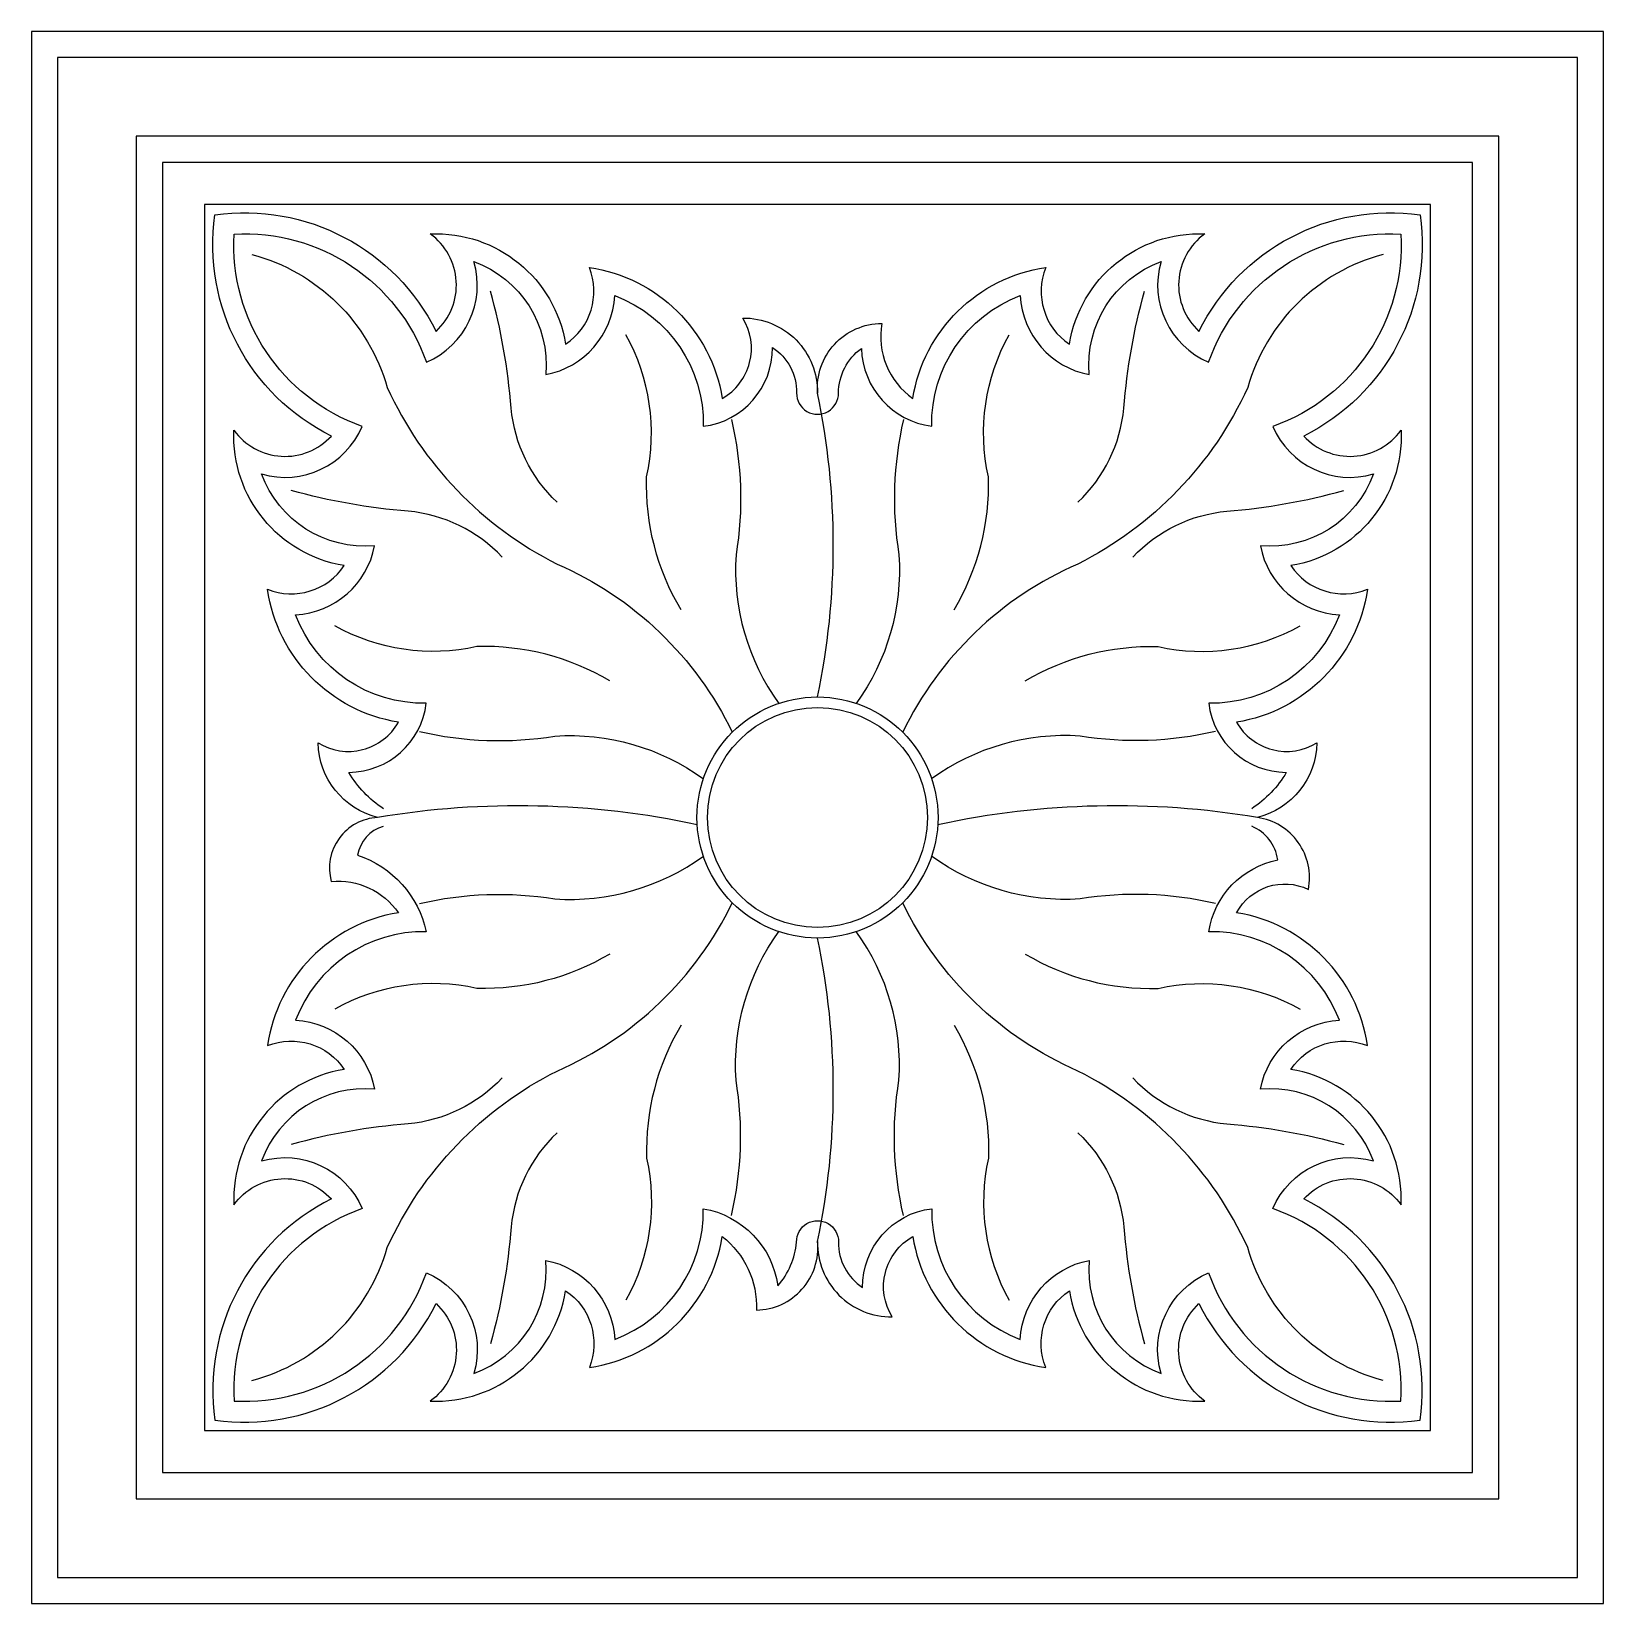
# Model space of a CAD drawing. Extents: x 22 to 322, y 68 to 368.
import ezdxf

# ---------------------------------------------------------------- set-up
doc = ezdxf.new("R2010")
doc.units = 0
doc.header["$LTSCALE"] = 10
doc.header["$MEASUREMENT"] = 0
doc.layers.add('3', color=3, linetype='CONTINUOUS')
doc.layers.add('4', color=4, linetype='CONTINUOUS')

msp = doc.modelspace()

# ---------------------------------------------------------------- linework, layer by layer
at = {"layer": '3'}
for points in [[(27.34, 73.24), (317.34, 73.24), (317.34, 363.24), (27.34, 363.24)], [(42.34, 88.24), (302.34, 88.24), (302.34, 348.24), (42.34, 348.24)]]:
    msp.add_lwpolyline(points, close=True, dxfattribs=at)
for points in [[(89.5, 219.9, -0.112678), (82.91, 226.85, 0.377388), (97.69, 240.04, -0.317684), (72.75, 256.93, 0.345369), (87.82, 270.08, -0.338443), (66.24, 283.79, 0.379131), (85.46, 292.87, -0.333221), (60.99, 329.58, -0.333221), (97.7, 305.12, 0.379131), (106.78, 324.34, -0.338443), (120.49, 302.75, 0.345369), (133.64, 317.83, -0.317684), (150.54, 292.89, 0.382236), (163.73, 307.92, -0.258546), (168.34, 299.25, 1.017408), (176.34, 299.25, -0.235307), (180.71, 307.75, 0.367289), (194.14, 292.89, -0.317684), (211.03, 317.83, 0.345369), (224.18, 302.75, -0.338443), (237.89, 324.34, 0.379131), (246.97, 305.12, -0.333221), (283.68, 329.58, -0.333221), (259.22, 292.87, 0.379131), (278.44, 283.79, -0.338443), (256.85, 270.08, 0.345369), (271.92, 256.93, -0.317684), (246.99, 240.04, 0.378093), (261.8, 226.85, -0.117264), (255.19, 219.92, -0.117264)], [(64.4, 325.67, -0.265015), (90.24, 300.29, 0.170808), (122.64, 266.61, -0.179412), (156.07, 234.5)], [(280.27, 325.67, 0.265015), (254.44, 300.29, -0.170808), (222.03, 266.61, 0.179412), (188.6, 234.5)], [(122.64, 278.42, -0.183451), (113.88, 296.36, 0.047238), (109.94, 318.67)], [(222.03, 278.42, 0.183451), (230.79, 296.36, -0.047238), (234.73, 318.67)], [(146.29, 257.86, -0.142103), (139.72, 283.23, 0.183362), (135.78, 310.36)], [(198.39, 257.86, 0.142103), (204.96, 283.23, -0.183362), (208.9, 310.36)], [(155.92, 294.17, -0.098887), (156.79, 268.36, 0.174203), (164.94, 240.01)], [(188.75, 294.17, 0.098887), (187.88, 268.36, -0.174203), (179.74, 240.01)], [(112.15, 267.93, 0.183451), (94.22, 276.69, -0.047238), (71.91, 280.63)], [(232.52, 267.93, -0.183451), (250.46, 276.69, 0.047238), (272.77, 280.63)], [(132.71, 244.29, 0.142103), (107.34, 250.86, -0.183362), (80.22, 254.8)], [(211.96, 244.29, -0.142103), (237.33, 250.86, 0.183362), (264.45, 254.8)], [(96.4, 234.66, 0.098887), (122.21, 233.78, -0.174203), (150.56, 225.64)], [(248.27, 234.66, -0.098887), (222.46, 233.78, 0.174203), (194.11, 225.64)], [(89.46, 216.55, 0.287495), (84.57, 211.06, -0.26428), (97.69, 196.44, 0.317684), (72.75, 179.54, -0.345369), (87.82, 166.4, 0.338443), (66.24, 152.69, -0.379131), (85.46, 143.6, 0.333221), (60.99, 106.89, 0.333221), (97.7, 131.36, -0.379131), (106.78, 112.14, 0.338443), (120.49, 133.72, -0.345369), (133.64, 118.65, 0.317684), (150.54, 143.59, -0.32696), (164.76, 128.85, 0.157309), (168.34, 137.23, -1.017408), (176.34, 137.23, 0.258546), (180.95, 128.56, -0.382236), (194.14, 143.59, 0.317684), (211.03, 118.65, -0.345369), (224.18, 133.72, 0.338443), (237.89, 112.14, -0.379131), (246.97, 131.36, 0.333221), (283.68, 106.89, 0.333221), (259.22, 143.6, -0.379131), (278.44, 152.69, 0.338443), (256.85, 166.4, -0.345369), (271.92, 179.54, 0.317684), (246.99, 196.44, -0.313111), (260.16, 210.16, 0.264975), (255.19, 216.56, 0.117798)], [(96.4, 201.82, -0.098887), (122.21, 202.7, 0.174203), (150.56, 210.84)], [(248.27, 201.82, 0.098887), (222.46, 202.7, -0.174203), (194.11, 210.84)], [(64.4, 110.81, 0.265015), (90.24, 136.18, -0.170808), (122.64, 169.86, 0.179412), (156.07, 201.97)], [(280.27, 110.81, -0.265015), (254.44, 136.18, 0.170808), (222.03, 169.86, -0.179412), (188.6, 201.97)], [(155.92, 142.31, 0.098887), (156.79, 168.11, -0.174203), (164.94, 196.46)], [(188.75, 142.31, -0.098887), (187.88, 168.11, 0.174203), (179.74, 196.46)], [(132.71, 192.19, -0.142103), (107.34, 185.62, 0.183362), (80.22, 181.68)], [(211.96, 192.19, 0.142103), (237.33, 185.62, -0.183362), (264.45, 181.68)], [(146.29, 178.61, 0.142103), (139.72, 153.24, -0.183362), (135.78, 126.12)], [(198.39, 178.61, -0.142103), (204.96, 153.24, 0.183362), (208.9, 126.12)], [(112.15, 168.54, -0.183451), (94.22, 159.78, 0.047238), (71.91, 155.84)], [(232.52, 168.54, 0.183451), (250.46, 159.78, -0.047238), (272.77, 155.84)], [(122.64, 158.05, 0.183451), (113.88, 140.12, -0.047238), (109.94, 117.81)], [(222.03, 158.05, -0.183451), (230.79, 140.12, 0.047238), (234.73, 117.81)]]:
    msp.add_lwpolyline(points, format="xyb", dxfattribs=at)
msp.add_circle((172.34, 218.24), 21, dxfattribs=at)
for centre, radius, start, end in [((34.93, 270.21), 140.42, 348.0937, 11.9063), ((115.25, 57.34), 163.13, 77.923, 99.4746), ((229.43, 57.34), 163.13, 80.5254, 102.077), ((34.93, 166.27), 140.42, 348.0937, 11.9063)]:
    msp.add_arc(centre, radius, start, end, dxfattribs=at)
at = {"layer": '4'}
for points in [[(22.34, 68.24), (322.34, 68.24), (322.34, 368.24), (22.34, 368.24)], [(47.34, 93.24), (297.34, 93.24), (297.34, 343.24), (47.34, 343.24)], [(55.34, 101.24), (289.34, 101.24), (289.34, 335.24), (55.34, 335.24)]]:
    msp.add_lwpolyline(points, close=True, dxfattribs=at)
for points in [[(88.4, 218.24, -0.337717), (77.02, 232.49, 0.425544), (92.37, 236.42, -0.327317), (67.39, 261.78, 0.353326), (82.04, 266.32, -0.380785), (60.97, 292.13, 0.474166), (79.57, 291.03, -0.323039), (57.34, 333.24, -0.323039), (99.55, 311.01, 0.474166), (98.44, 329.61, -0.380785), (124.26, 308.54, 0.353326), (128.8, 323.18, -0.327317), (154.16, 298.21, 0.425544), (158.08, 313.55, -0.421909), (172.34, 299.18, -0.434842), (184.61, 312.53, 0.289136), (190.52, 298.21, -0.327317), (215.88, 323.18, 0.353326), (220.41, 308.54, -0.380785), (246.23, 329.61, 0.474166), (245.13, 311.01, -0.323039), (287.34, 333.24, -0.323039), (265.11, 291.03, 0.474166), (283.7, 292.13, -0.380785), (262.64, 266.32, 0.353326), (277.28, 261.78, -0.327317), (252.31, 236.42, 0.425544), (267.65, 232.49, -0.337717), (256.28, 218.24)], [(88.4, 218.24, 0.477211), (79.54, 206.03, -0.270778), (92.37, 200.06, 0.327317), (67.39, 174.7, -0.353326), (82.04, 170.16, 0.380785), (60.97, 144.34, -0.474166), (79.57, 145.45, 0.323039), (57.34, 103.24, 0.323039), (99.55, 125.47, -0.474166), (98.44, 106.87, 0.380785), (124.26, 127.94, -0.353326), (128.8, 113.29, 0.327317), (154.16, 138.27, -0.241616), (160.68, 124.25, 0.438945), (172.34, 137.3, 0.421909), (186.59, 122.93, -0.425544), (190.52, 138.27, 0.327317), (215.88, 113.29, -0.353326), (220.41, 127.94, 0.380785), (246.23, 106.87, -0.474166), (245.13, 125.47, 0.323039), (287.34, 103.24, 0.323039), (265.11, 145.45, -0.474166), (283.7, 144.34, 0.380785), (262.64, 170.16, -0.353326), (277.28, 174.7, 0.327317), (252.31, 200.06, -0.402252), (266.01, 204.51, 0.428225), (256.28, 218.24)]]:
    msp.add_lwpolyline(points, format="xyb", dxfattribs=at)
msp.add_circle((172.34, 218.24), 23, dxfattribs=at)

doc.saveas('drawing.dxf')
